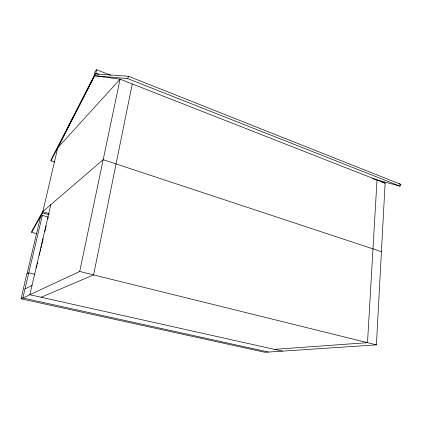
<?xml version="1.0" encoding="UTF-8"?>
<svg xmlns="http://www.w3.org/2000/svg" width="422" height="422" viewBox="0 0 422 422"><rect width="100%" height="100%" fill="white"/><g stroke="black" fill="none" stroke-linecap="round" stroke-linejoin="round"><path stroke-width="0.63" d="M54.76 162.053L50.993 160.861L51.02 159.859L94.56 74.81L94.639 75.733L57.751 147.784L42.522 212.941L31.703 232.358L36.798 233.709M34.889 274.311L28.77 272.855L26.744 274.052L21.1 298.802L264.926 352.286L376.403 344.869L385.112 183.153L120.091 79.162L94.639 75.733L50.993 160.861M377.004 179.972L367.509 342.664L274.421 349.363M31.703 232.358L31.819 231.14L42.622 211.723L103.19 159.674L381.425 251.676M132.255 83.936L93.6 274.912L41.166 297.257M21.1 298.802L79.711 271.478L120.091 79.162L57.751 147.784M95.346 73.845L128.552 76.292L400.9 184.377L399.972 186.144L127.655 78.592L94.639 75.733L95.783 73.307L96.591 69.714L110.675 75.237M50.835 204.665L29.846 294.725L282.329 351.13M36.366 267.949L36.962 265.406M37.257 264.13L37.7 262.22M39.33 255.226L39.926 252.678M40.222 251.406L40.665 249.497M40.96 248.226L41.556 245.683M41.852 244.412L43.186 238.683M44.816 231.683L46.146 225.96M47.776 218.96L48.224 217.056L42.342 215.41L40.501 216.961L27.003 273.894M42.342 215.41L22.83 297.995L268.392 352.059M127.655 78.592L128.552 76.292M96.591 69.714L94.934 71.772L94.127 75.348L94.56 74.81M24.972 288.943L32.035 285.33M79.711 271.478L376.403 344.869M399.001 183.871L400.9 184.377M372.204 178.601L399.972 186.144M42.522 212.941L48.868 214.719M42.622 211.723L49.274 213.595M381.979 182.241L385.112 183.153M95.783 73.307L98.853 74.504"/></g></svg>
